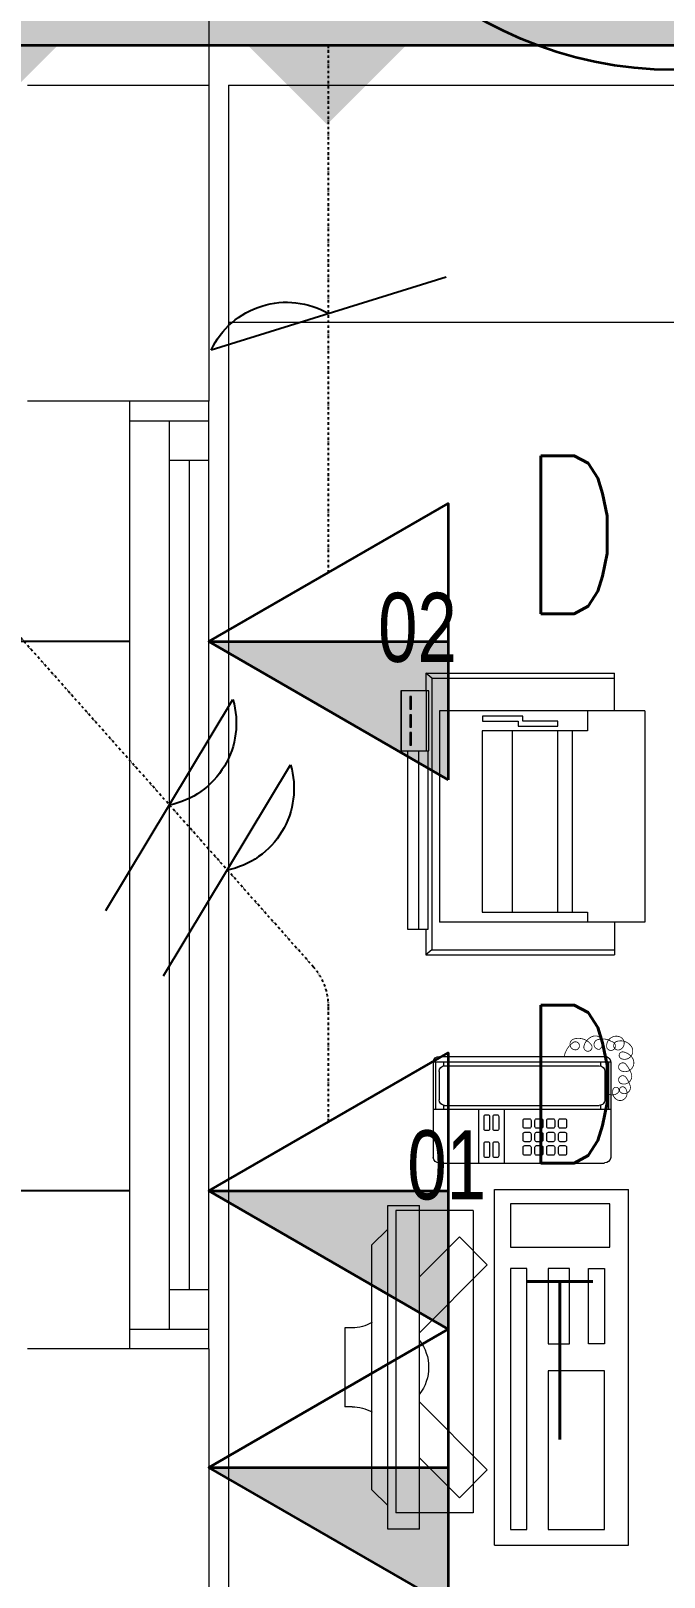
# Model space of a CAD drawing. Header units: inches. Extents: x -12418 to 57169, y -29325 to 19878.
# Drawn here: x 5232 to 6035, y -4636 to -2679 of the extents above; entities that cross this region are included whole.
import ezdxf

# ---------------------------------------------------------------- set-up
doc = ezdxf.new("R2010")
doc.units = ezdxf.units.IN
doc.header["$LTSCALE"] = 25
doc.header["$MEASUREMENT"] = 0
doc.linetypes.add('00-Ground Floor$0$HIDDEN', pattern=[9.525, 6.35, -3.175])
doc.linetypes.add('DASHDOT', pattern=[25.4, 12.7, -6.35, 0, -6.35])
doc.layers.get('0').update_dxf_attribs({"color": 8})
doc.layers.get('Defpoints').update_dxf_attribs({"color": 8})
doc.layers.add('0 @ 50', color=8, linetype='Continuous')
doc.layers.add('T-WIRE', color=140, linetype='Continuous')
for name, color, linetype, lineweight in [('00-Ground Floor$0$72_EGR_EQP_TAG', 142, 'Continuous', 5), ('00-Ground Floor$0$Aluminum', 251, 'Continuous', 5), ('00-Ground Floor$0$LOADING', 253, 'Continuous', 5), ('00-Ground Floor$0$Proj', 251, 'Continuous', 5), ('00-Ground Floor$0$Walls', 251, 'Continuous', 5), ('E-LITE-CLNG-CNDT', 6, 'DASHDOT', 35), ('T-CABL-TRAY', 60, 'Continuous', 35), ('T-DATA-CLNG-COND', 51, 'DASHDOT', 25), ('T-DATA-CLNG-COND @ 100', 51, 'DASHDOT', 25), ('T-DATA-DEVC-TYPE', 2, 'Continuous', 25), ('T-DATA-DIM', 251, 'DASHDOT', 25), ('T-DATA-WALL @ 100', 33, 'Continuous', 35), ('T-SERT-CLNG @ 100', 60, 'Continuous', 35)]:
    doc.layers.add(name, color=color, linetype=linetype, lineweight=lineweight)
doc.styles.add('00-Ground Floor$0$X3G_ENTITY_257CFD', font='swisscl.ttf', dxfattribs={"height": 200})
doc.styles.add('DC_Simplex', font='SIMPLEX.shx', dxfattribs={"width": 0.7})
doc.dimstyles.new('DevCad-MM', dxfattribs={"dimscale": 0.01, "dimtxt": 2, "dimasz": 2, "dimexe": 1, "dimexo": 1, "dimgap": 0.6, "dimtad": 1, "dimdec": 0, "dimrnd": 10, "dimzin": 1, "dimdsep": 46, "dimtxsty": 'DC_Simplex', "dimblk1": 'OBLIQUE', "dimblk2": 'OBLIQUE', "dimsah": 1, "dimcen": 3, "dimclrd": 256, "dimclre": 256, "dimclrt": 45, "dimadec": 0, "dimazin": 0, "dimtfac": 1, "dimtdec": 0, "dimtix": 1, "dimtmove": 2, "dimatfit": 2, "dimldrblk": 'OBLIQUE', "dimfxl": 1, "dimtolj": 1, "dimtzin": 0, "dimarcsym": 0})

# ---------------------------------------------------------------- blocks, each defined once
blk = doc.blocks.new('00-Ground Floor$0$ITCWLS1-P')
at = {"layer": '00-Ground Floor$0$LOADING'}
for p, q in [((-0.17, 0.45), (-0.17, 0)), ((-0.17, 0.45), (0, 0.45)), ((0, 0.45), (0, 0)), ((-0.2651, 0.43, 0), (-0.3051, 0.43, 0)), ((-0.3051, 0.43, 0), (-0.3051, 0.02, 0)), ((-0.2651, 0.43, 0), (-0.2651, 0.02, 0)), ((-0.1496, 0.4305), (-0.1291, 0.4305)), ((-0.1291, 0.4305), (-0.1291, 0.4089)), ((-0.3251, 0.38, 0), (-0.3051, 0.4, 0)), ((-0.197, 0.4094), (-0.295, 0.4094)), ((-0.295, 0.0264), (-0.295, 0.4094)), ((-0.197, 0.0264), (-0.197, 0.4094)), ((-0.3251, 0.38, 0), (-0.3251, 0.07, 0)), ((-0.3503, 0.275), (-0.3596, 0.275)), ((-0.3596, 0.175), (-0.3596, 0.275)), ((-0.3503, 0.175), (-0.3596, 0.175)), ((-0.3251, 0.07, 0), (-0.3051, 0.05, 0)), ((-0.3051, 0.02, 0), (-0.2651, 0.02, 0)), ((-0.197, 0.0264), (-0.295, 0.0264)), ((-0.17, 0), (0, 0))]:
    blk.add_line(p, q, dxfattribs=at)
at = {"layer": '00-Ground Floor$0$LOADING', "extrusion": (2.48281e-10, 3.18408e-10, -1)}
for p, q in [((-0.2651, 0.3395), (-0.2144, 0.3902)), ((-0.1791, 0.3548), (-0.2144, 0.3902)), ((-0.2651, 0.2688), (-0.1791, 0.3548))]:
    blk.add_line(p, q, dxfattribs=at)
at = {"layer": '00-Ground Floor$0$LOADING', "extrusion": (2.48281e-10, -3.18408e-10, -1)}
for p, q in [((-0.2651, 0.1812), (-0.1791, 0.0952)), ((-0.2651, 0.1105), (-0.2144, 0.0598)), ((-0.1791, 0.0952), (-0.2144, 0.0598))]:
    blk.add_line(p, q, dxfattribs=at)
at = {"layer": '00-Ground Floor$0$LOADING'}
for points in [[(-0.1291, 0.4089), (-0.1291, 0.1), (-0.1496, 0.1), (-0.1496, 0.4305)], [(-0.1496, 0.1), (-0.1496, 0.1), (-0.1496, 0.1), (-0.1496, 0.1), (-0.1496, 0.1), (-0.1496, 0.1), (-0.1496, 0.1), (-0.1496, 0.1), (-0.1496, 0.1)], [(-0.1496, 0.1), (-0.1496, 0.1), (-0.1496, 0.1), (-0.1496, 0.1), (-0.1496, 0.1), (-0.1496, 0.1), (-0.1496, 0.1), (-0.1496, 0.1), (-0.1496, 0.1), (-0.1496, 0.1), (-0.1496, 0.1), (-0.1496, 0.1), (-0.1496, 0.1), (-0.1496, 0.1), (-0.1496, 0.1), (-0.1496, 0.1), (-0.1496, 0.1), (-0.1496, 0.1)], [(-0.1496, 0.1), (-0.1496, 0.1), (-0.1496, 0.1), (-0.1496, 0.1), (-0.1496, 0.1), (-0.1496, 0.1), (-0.1496, 0.1), (-0.1496, 0.1), (-0.1496, 0.1), (-0.1496, 0.1)], [(-0.1496, 0.1), (-0.1496, 0.1), (-0.1496, 0.1), (-0.1496, 0.1), (-0.1496, 0.1), (-0.1496, 0.1), (-0.1496, 0.1)], [(-0.1496, 0.1), (-0.1496, 0.1), (-0.1496, 0.1), (-0.1496, 0.1), (-0.1496, 0.1), (-0.1496, 0.1), (-0.1496, 0.1), (-0.1496, 0.1), (-0.1496, 0.1), (-0.1496, 0.1)], [(-0.1496, 0.1), (-0.1496, 0.1), (-0.1496, 0.1), (-0.1496, 0.1), (-0.1496, 0.1), (-0.1496, 0.1), (-0.1496, 0.1), (-0.1496, 0.1), (-0.1496, 0.1), (-0.1496, 0.1), (-0.1496, 0.1), (-0.1496, 0.1), (-0.1496, 0.1), (-0.1496, 0.1), (-0.1496, 0.1)], [(-0.1496, 0.1), (-0.1496, 0.1), (-0.1496, 0.1), (-0.1496, 0.1), (-0.1496, 0.1), (-0.1496, 0.1), (-0.1496, 0.1), (-0.1496, 0.1), (-0.1496, 0.1), (-0.1496, 0.1)], [(-0.1496, 0.1), (-0.1496, 0.1), (-0.1496, 0.1), (-0.1496, 0.1), (-0.1496, 0.1), (-0.1496, 0.1), (-0.1496, 0.1), (-0.1496, 0.1), (-0.1496, 0.1), (-0.1496, 0.1)], [(-0.1496, 0.1), (-0.1496, 0.1), (-0.1496, 0.1), (-0.1496, 0.1), (-0.1496, 0.1), (-0.1496, 0.1), (-0.1496, 0.1), (-0.1496, 0.1), (-0.1496, 0.1), (-0.1496, 0.1), (-0.1496, 0.1), (-0.1496, 0.1), (-0.1496, 0.1), (-0.1496, 0.1), (-0.1496, 0.1), (-0.1496, 0.1), (-0.1496, 0.1), (-0.1496, 0.1), (-0.1496, 0.1), (-0.1496, 0.1), (-0.1496, 0.1), (-0.1496, 0.1), (-0.1496, 0.1), (-0.1496, 0.1), (-0.1496, 0.1), (-0.1496, 0.1), (-0.1496, 0.1), (-0.1496, 0.1), (-0.1496, 0.1), (-0.1496, 0.1), (-0.1496, 0.1), (-0.1496, 0.1), (-0.1496, 0.1), (-0.1496, 0.1), (-0.1496, 0.1), (-0.1496, 0.1), (-0.1496, 0.1), (-0.1496, 0.1), (-0.1496, 0.1), (-0.1496, 0.1), (-0.1496, 0.1), (-0.1496, 0.1), (-0.1496, 0.1), (-0.1496, 0.1), (-0.1496, 0.1), (-0.1496, 0.1), (-0.1496, 0.1), (-0.1496, 0.1), (-0.1496, 0.1), (-0.1496, 0.1), (-0.1496, 0.1), (-0.1496, 0.1), (-0.1496, 0.1), (-0.1496, 0.1)], [(-0.1496, 0.1), (-0.1496, 0.1), (-0.1496, 0.1), (-0.1496, 0.1), (-0.1496, 0.1), (-0.1496, 0.1), (-0.1496, 0.1), (-0.1496, 0.1), (-0.1496, 0.1), (-0.1496, 0.1), (-0.1496, 0.1), (-0.1496, 0.1), (-0.1496, 0.1), (-0.1496, 0.1), (-0.1496, 0.1), (-0.1496, 0.1), (-0.1496, 0.1), (-0.1496, 0.1), (-0.1496, 0.1), (-0.1496, 0.1), (-0.1496, 0.1), (-0.1496, 0.1), (-0.1496, 0.1), (-0.1496, 0.1), (-0.1496, 0.1), (-0.1496, 0.1), (-0.1496, 0.1), (-0.1496, 0.1), (-0.1496, 0.1), (-0.1496, 0.1), (-0.1496, 0.1), (-0.1496, 0.1), (-0.1496, 0.1), (-0.1496, 0.1), (-0.1496, 0.1), (-0.1496, 0.1), (-0.1496, 0.1), (-0.1496, 0.1), (-0.1496, 0.1), (-0.1496, 0.1), (-0.1496, 0.1), (-0.1496, 0.1), (-0.1496, 0.1), (-0.1496, 0.1), (-0.1496, 0.1), (-0.1496, 0.1), (-0.1496, 0.1), (-0.1496, 0.1), (-0.1496, 0.1), (-0.1496, 0.1), (-0.1496, 0.1), (-0.1496, 0.1), (-0.1496, 0.1), (-0.1496, 0.1), (-0.1496, 0.1), (-0.1496, 0.1), (-0.1496, 0.1), (-0.1496, 0.1), (-0.1496, 0.1), (-0.1496, 0.1), (-0.1496, 0.1), (-0.1496, 0.1), (-0.1496, 0.1), (-0.1496, 0.1), (-0.1496, 0.1), (-0.1496, 0.1), (-0.1496, 0.1), (-0.1496, 0.1), (-0.1496, 0.1), (-0.1496, 0.1), (-0.1496, 0.1), (-0.1496, 0.1), (-0.1496, 0.1), (-0.1496, 0.1), (-0.1496, 0.1), (-0.1496, 0.1), (-0.1496, 0.1), (-0.1496, 0.1), (-0.1496, 0.1), (-0.1496, 0.1), (-0.1496, 0.1), (-0.1496, 0.1), (-0.1496, 0.1), (-0.1496, 0.1), (-0.1496, 0.1), (-0.1496, 0.1), (-0.1496, 0.1), (-0.1496, 0.1), (-0.1496, 0.1)], [(-0.1496, 0.1), (-0.1496, 0.1), (-0.1496, 0.1), (-0.1496, 0.1), (-0.1496, 0.1), (-0.1496, 0.1), (-0.1496, 0.1), (-0.1496, 0.1), (-0.1496, 0.1), (-0.1496, 0.1), (-0.1496, 0.1), (-0.1496, 0.1)], [(-0.1496, 0.1), (-0.1496, 0.1), (-0.1496, 0.1), (-0.1496, 0.1), (-0.1496, 0.1), (-0.1496, 0.1), (-0.1496, 0.1)], [(-0.1496, 0.1), (-0.1496, 0.1), (-0.1496, 0.1), (-0.1496, 0.1), (-0.1496, 0.1), (-0.1496, 0.1), (-0.1496, 0.1), (-0.1496, 0.1), (-0.1496, 0.1), (-0.1496, 0.1), (-0.1496, 0.1), (-0.1496, 0.1), (-0.1496, 0.1), (-0.1496, 0.1), (-0.1496, 0.1), (-0.1496, 0.1), (-0.1496, 0.1)], [(-0.1496, 0.1), (-0.1496, 0.1), (-0.1496, 0.1), (-0.1496, 0.1), (-0.1496, 0.1), (-0.1496, 0.1), (-0.1496, 0.1), (-0.1496, 0.1), (-0.1496, 0.1), (-0.1496, 0.1), (-0.1496, 0.1), (-0.1496, 0.1), (-0.1496, 0.1), (-0.1496, 0.1), (-0.1496, 0.1), (-0.1496, 0.1), (-0.1496, 0.1), (-0.1496, 0.1), (-0.1496, 0.1), (-0.1496, 0.1), (-0.1496, 0.1), (-0.1496, 0.1), (-0.1496, 0.1), (-0.1496, 0.1), (-0.1496, 0.1), (-0.1496, 0.1), (-0.1496, 0.1), (-0.1496, 0.1), (-0.1496, 0.1), (-0.1496, 0.1), (-0.1496, 0.1), (-0.1496, 0.1), (-0.1496, 0.1), (-0.1496, 0.1), (-0.1496, 0.1), (-0.1496, 0.1), (-0.1496, 0.1), (-0.1496, 0.1), (-0.1496, 0.1), (-0.1496, 0.1), (-0.1496, 0.1), (-0.1496, 0.1), (-0.1496, 0.1), (-0.1496, 0.1), (-0.1496, 0.1), (-0.1496, 0.1), (-0.1496, 0.1), (-0.1496, 0.1), (-0.1496, 0.1), (-0.1496, 0.1), (-0.1496, 0.1), (-0.1496, 0.1), (-0.1496, 0.1), (-0.1496, 0.1), (-0.1496, 0.1), (-0.1496, 0.1), (-0.1496, 0.1), (-0.1496, 0.1), (-0.1496, 0.1), (-0.1496, 0.1), (-0.1496, 0.1), (-0.1496, 0.1), (-0.1496, 0.1), (-0.1496, 0.1), (-0.1496, 0.1), (-0.1496, 0.1), (-0.1496, 0.1), (-0.1496, 0.1), (-0.1496, 0.1), (-0.1496, 0.1), (-0.1496, 0.1), (-0.1496, 0.1), (-0.1496, 0.1), (-0.1496, 0.1), (-0.1496, 0.1), (-0.1496, 0.1), (-0.1496, 0.1), (-0.1496, 0.1), (-0.1496, 0.1), (-0.1496, 0.1), (-0.1496, 0.1), (-0.1496, 0.1), (-0.1496, 0.1), (-0.1496, 0.1), (-0.1496, 0.1), (-0.1496, 0.1), (-0.1496, 0.1), (-0.1496, 0.1), (-0.1496, 0.1), (-0.1496, 0.1), (-0.1496, 0.1), (-0.1496, 0.1), (-0.1496, 0.1), (-0.1496, 0.1), (-0.1496, 0.1), (-0.1496, 0.1), (-0.1496, 0.1), (-0.1496, 0.1), (-0.1496, 0.1), (-0.1496, 0.1), (-0.1496, 0.1), (-0.1496, 0.1), (-0.1496, 0.1), (-0.1496, 0.1), (-0.1496, 0.1), (-0.1496, 0.1), (-0.1496, 0.1), (-0.1496, 0.1), (-0.1496, 0.1), (-0.1496, 0.1), (-0.1496, 0.1)], [(-0.1496, 0.1), (-0.1496, 0.1), (-0.1496, 0.1), (-0.1496, 0.1), (-0.1496, 0.1), (-0.1496, 0.1), (-0.1496, 0.1), (-0.1496, 0.1)]]:
    blk.add_lwpolyline(points, dxfattribs=at)
for points in [[(-0.1019, 0.4305), (-0.0304, 0.4305), (-0.0304, 0.2294), (-0.1019, 0.2294)], [(-0.1019, 0.1954), (-0.0747, 0.1954), (-0.0747, 0.1), (-0.1019, 0.1)], [(-0.0304, 0.1954), (-0.0508, 0.1954), (-0.0508, 0.1), (-0.0304, 0.1)], [(-0.1496, 0.1), (-0.1496, 0.1), (-0.1496, 0.1), (-0.1496, 0.1), (-0.1496, 0.1), (-0.1496, 0.1), (-0.1496, 0.1), (-0.1496, 0.1), (-0.1496, 0.1), (-0.1496, 0.1), (-0.1496, 0.1), (-0.1496, 0.1), (-0.1496, 0.1), (-0.1496, 0.1), (-0.1496, 0.1), (-0.1496, 0.1), (-0.1496, 0.1), (-0.1496, 0.1), (-0.1496, 0.1), (-0.1496, 0.1), (-0.1496, 0.1), (-0.1496, 0.1), (-0.1496, 0.1), (-0.1496, 0.1), (-0.1496, 0.1), (-0.1496, 0.1), (-0.1496, 0.1), (-0.1496, 0.1), (-0.1496, 0.1), (-0.1496, 0.1), (-0.1496, 0.1), (-0.1496, 0.1), (-0.1496, 0.1), (-0.1496, 0.1), (-0.1496, 0.1), (-0.1496, 0.1), (-0.1496, 0.1), (-0.1496, 0.1), (-0.1496, 0.1), (-0.1496, 0.1), (-0.1496, 0.1), (-0.1496, 0.1), (-0.1496, 0.1), (-0.1496, 0.1), (-0.1496, 0.1), (-0.1496, 0.1), (-0.1496, 0.1), (-0.1496, 0.1), (-0.1496, 0.1), (-0.1496, 0.1), (-0.1496, 0.1), (-0.1496, 0.1), (-0.1496, 0.1), (-0.1496, 0.1), (-0.1496, 0.1), (-0.1496, 0.1), (-0.1496, 0.1), (-0.1496, 0.1), (-0.1496, 0.1), (-0.1496, 0.1), (-0.1496, 0.1), (-0.1496, 0.1), (-0.1496, 0.1), (-0.1496, 0.1), (-0.1496, 0.1), (-0.1496, 0.1), (-0.1496, 0.1), (-0.1496, 0.1), (-0.1496, 0.1), (-0.1496, 0.1), (-0.1496, 0.1), (-0.1496, 0.1), (-0.1496, 0.1), (-0.1496, 0.1), (-0.1496, 0.1), (-0.1496, 0.1), (-0.1496, 0.1), (-0.1496, 0.1), (-0.1496, 0.1), (-0.1496, 0.1), (-0.1496, 0.1), (-0.1496, 0.1), (-0.1496, 0.1), (-0.1496, 0.1), (-0.1496, 0.1), (-0.1496, 0.1), (-0.1496, 0.1), (-0.1496, 0.1), (-0.1496, 0.1), (-0.1496, 0.1), (-0.1496, 0.1), (-0.1496, 0.1), (-0.1496, 0.1), (-0.1496, 0.1), (-0.1496, 0.1), (-0.1496, 0.1), (-0.1496, 0.1), (-0.1496, 0.1), (-0.1496, 0.1), (-0.1496, 0.1), (-0.1496, 0.1), (-0.1496, 0.1), (-0.1496, 0.1), (-0.1496, 0.1), (-0.1496, 0.1), (-0.1496, 0.1), (-0.1496, 0.1), (-0.1496, 0.1), (-0.1496, 0.1), (-0.1496, 0.1), (-0.1496, 0.1), (-0.1496, 0.1), (-0.1496, 0.1), (-0.1496, 0.1), (-0.1496, 0.1), (-0.1496, 0.1), (-0.1496, 0.1), (-0.1496, 0.1), (-0.1496, 0.1), (-0.1496, 0.1), (-0.1496, 0.1), (-0.1496, 0.1), (-0.1496, 0.1), (-0.1496, 0.1), (-0.1496, 0.1), (-0.1496, 0.1), (-0.1496, 0.1), (-0.1496, 0.1), (-0.1496, 0.1), (-0.1496, 0.1), (-0.1496, 0.1), (-0.1496, 0.1), (-0.1496, 0.1), (-0.1496, 0.1), (-0.1496, 0.1), (-0.1496, 0.1), (-0.1496, 0.1), (-0.1496, 0.1), (-0.1496, 0.1), (-0.1496, 0.1), (-0.1496, 0.1), (-0.1496, 0.1), (-0.1496, 0.1), (-0.1496, 0.1), (-0.1496, 0.1), (-0.1496, 0.1), (-0.1496, 0.1), (-0.1496, 0.1), (-0.1496, 0.1), (-0.1496, 0.1), (-0.1496, 0.1), (-0.1496, 0.1), (-0.1496, 0.1), (-0.1496, 0.1), (-0.1496, 0.1), (-0.1496, 0.1), (-0.1496, 0.1), (-0.1496, 0.1), (-0.1496, 0.1), (-0.1496, 0.1), (-0.1496, 0.1), (-0.1496, 0.1), (-0.1496, 0.1), (-0.1496, 0.1), (-0.1496, 0.1), (-0.1496, 0.1), (-0.1496, 0.1), (-0.1496, 0.1), (-0.1496, 0.1), (-0.1496, 0.1), (-0.1496, 0.1), (-0.1496, 0.1), (-0.1496, 0.1), (-0.1496, 0.1), (-0.1496, 0.1), (-0.1496, 0.1), (-0.1496, 0.1), (-0.1496, 0.1), (-0.1496, 0.1), (-0.1496, 0.1), (-0.1496, 0.1), (-0.1496, 0.1), (-0.1496, 0.1), (-0.1496, 0.1), (-0.1496, 0.1), (-0.1496, 0.1), (-0.1496, 0.1), (-0.1496, 0.1), (-0.1496, 0.1), (-0.1496, 0.1), (-0.1496, 0.1), (-0.1496, 0.1), (-0.1496, 0.1), (-0.1496, 0.1), (-0.1496, 0.1), (-0.1496, 0.1), (-0.1496, 0.1), (-0.1496, 0.1), (-0.1496, 0.1), (-0.1496, 0.1), (-0.1496, 0.1), (-0.1496, 0.1), (-0.1496, 0.1), (-0.1496, 0.1), (-0.1496, 0.1), (-0.1496, 0.1), (-0.1496, 0.1), (-0.1496, 0.1), (-0.1496, 0.1), (-0.1496, 0.1), (-0.1496, 0.1), (-0.1496, 0.1), (-0.1496, 0.1), (-0.1496, 0.1), (-0.1496, 0.1), (-0.1496, 0.1), (-0.1496, 0.1), (-0.1496, 0.1), (-0.1496, 0.1), (-0.1496, 0.1), (-0.1496, 0.1), (-0.1496, 0.1), (-0.1496, 0.1), (-0.1496, 0.1), (-0.1496, 0.1), (-0.1496, 0.1), (-0.1496, 0.1), (-0.1496, 0.1), (-0.1496, 0.1), (-0.1496, 0.1), (-0.1496, 0.1), (-0.1496, 0.1), (-0.1496, 0.1), (-0.1496, 0.1), (-0.1496, 0.1), (-0.1496, 0.1), (-0.1496, 0.1), (-0.1496, 0.1), (-0.1496, 0.1), (-0.1496, 0.1), (-0.1496, 0.1), (-0.1496, 0.1), (-0.1496, 0.1), (-0.1496, 0.1), (-0.1496, 0.1), (-0.1496, 0.1), (-0.1496, 0.1), (-0.1496, 0.1), (-0.1496, 0.1), (-0.1496, 0.1), (-0.1496, 0.1), (-0.1496, 0.1), (-0.1496, 0.1), (-0.1496, 0.1), (-0.1496, 0.1), (-0.1496, 0.1), (-0.1496, 0.1), (-0.1496, 0.1), (-0.1496, 0.1), (-0.1496, 0.1), (-0.1496, 0.1), (-0.1496, 0.1), (-0.1496, 0.1), (-0.1496, 0.1), (-0.1496, 0.1), (-0.1496, 0.1), (-0.1496, 0.1), (-0.1496, 0.1), (-0.1496, 0.1), (-0.1496, 0.1), (-0.1496, 0.1), (-0.1496, 0.1), (-0.1496, 0.1), (-0.1496, 0.1), (-0.1496, 0.1), (-0.1496, 0.1), (-0.1496, 0.1)], [(-0.1496, 0.1), (-0.1496, 0.1), (-0.1496, 0.1), (-0.1496, 0.1), (-0.1496, 0.1), (-0.1496, 0.1), (-0.1496, 0.1), (-0.1496, 0.1), (-0.1496, 0.1), (-0.1496, 0.1), (-0.1496, 0.1), (-0.1496, 0.1), (-0.1496, 0.1), (-0.1496, 0.1), (-0.1496, 0.1), (-0.1496, 0.1), (-0.1496, 0.1), (-0.1496, 0.1), (-0.1496, 0.1), (-0.1496, 0.1), (-0.1496, 0.1), (-0.1496, 0.1), (-0.1496, 0.1), (-0.1496, 0.1), (-0.1496, 0.1), (-0.1496, 0.1), (-0.1496, 0.1), (-0.1496, 0.1), (-0.1496, 0.1), (-0.1496, 0.1), (-0.1496, 0.1), (-0.1496, 0.1), (-0.1496, 0.1), (-0.1496, 0.1), (-0.1496, 0.1), (-0.1496, 0.1), (-0.1496, 0.1), (-0.1496, 0.1), (-0.1496, 0.1), (-0.1496, 0.1), (-0.1496, 0.1), (-0.1496, 0.1), (-0.1496, 0.1), (-0.1496, 0.1), (-0.1496, 0.1), (-0.1496, 0.1), (-0.1496, 0.1), (-0.1496, 0.1), (-0.1496, 0.1), (-0.1496, 0.1), (-0.1496, 0.1), (-0.1496, 0.1), (-0.1496, 0.1), (-0.1496, 0.1), (-0.1496, 0.1), (-0.1496, 0.1), (-0.1496, 0.1), (-0.1496, 0.1), (-0.1496, 0.1), (-0.1496, 0.1), (-0.1496, 0.1), (-0.1496, 0.1), (-0.1496, 0.1), (-0.1496, 0.1), (-0.1496, 0.1), (-0.1496, 0.1), (-0.1496, 0.1), (-0.1496, 0.1), (-0.1496, 0.1), (-0.1496, 0.1), (-0.1496, 0.1), (-0.1496, 0.1), (-0.1496, 0.1), (-0.1496, 0.1), (-0.1496, 0.1), (-0.1496, 0.1), (-0.1496, 0.1), (-0.1496, 0.1), (-0.1496, 0.1), (-0.1496, 0.1), (-0.1496, 0.1), (-0.1496, 0.1), (-0.1496, 0.1), (-0.1496, 0.1), (-0.1496, 0.1), (-0.1496, 0.1), (-0.1496, 0.1), (-0.1496, 0.1), (-0.1496, 0.1), (-0.1496, 0.1), (-0.1496, 0.1), (-0.1496, 0.1), (-0.1496, 0.1), (-0.1496, 0.1), (-0.1496, 0.1), (-0.1496, 0.1), (-0.1496, 0.1), (-0.1496, 0.1), (-0.1496, 0.1), (-0.1496, 0.1), (-0.1496, 0.1), (-0.1496, 0.1), (-0.1496, 0.1), (-0.1496, 0.1), (-0.1496, 0.1), (-0.1496, 0.1), (-0.1496, 0.1), (-0.1496, 0.1), (-0.1496, 0.1), (-0.1496, 0.1), (-0.1496, 0.1), (-0.1496, 0.1), (-0.1496, 0.1), (-0.1496, 0.1), (-0.1496, 0.1), (-0.1496, 0.1), (-0.1496, 0.1), (-0.1496, 0.1), (-0.1496, 0.1), (-0.1496, 0.1), (-0.1496, 0.1), (-0.1496, 0.1), (-0.1496, 0.1), (-0.1496, 0.1), (-0.1496, 0.1), (-0.1496, 0.1), (-0.1496, 0.1), (-0.1496, 0.1), (-0.1496, 0.1), (-0.1496, 0.1), (-0.1496, 0.1), (-0.1496, 0.1), (-0.1496, 0.1), (-0.1496, 0.1), (-0.1496, 0.1), (-0.1496, 0.1), (-0.1496, 0.1), (-0.1496, 0.1), (-0.1496, 0.1), (-0.1496, 0.1), (-0.1496, 0.1), (-0.1496, 0.1), (-0.1496, 0.1), (-0.1496, 0.1), (-0.1496, 0.1), (-0.1496, 0.1), (-0.1496, 0.1), (-0.1496, 0.1), (-0.1496, 0.1), (-0.1496, 0.1), (-0.1496, 0.1), (-0.1496, 0.1), (-0.1496, 0.1), (-0.1496, 0.1), (-0.1496, 0.1), (-0.1496, 0.1), (-0.1496, 0.1), (-0.1496, 0.1), (-0.1496, 0.1), (-0.1496, 0.1), (-0.1496, 0.1), (-0.1496, 0.1), (-0.1496, 0.1), (-0.1496, 0.1), (-0.1496, 0.1), (-0.1496, 0.1), (-0.1496, 0.1), (-0.1496, 0.1), (-0.1496, 0.1), (-0.1496, 0.1), (-0.1496, 0.1), (-0.1496, 0.1), (-0.1496, 0.1), (-0.1496, 0.1), (-0.1496, 0.1), (-0.1496, 0.1), (-0.1496, 0.1), (-0.1496, 0.1), (-0.1496, 0.1), (-0.1496, 0.1), (-0.1496, 0.1), (-0.1496, 0.1), (-0.1496, 0.1), (-0.1496, 0.1), (-0.1496, 0.1), (-0.1496, 0.1), (-0.1496, 0.1), (-0.1496, 0.1), (-0.1496, 0.1), (-0.1496, 0.1), (-0.1496, 0.1), (-0.1496, 0.1), (-0.1496, 0.1), (-0.1496, 0.1), (-0.1496, 0.1), (-0.1496, 0.1), (-0.1496, 0.1), (-0.1496, 0.1), (-0.1496, 0.1), (-0.1496, 0.1), (-0.1496, 0.1), (-0.1496, 0.1), (-0.1496, 0.1), (-0.1496, 0.1), (-0.1496, 0.1), (-0.1496, 0.1), (-0.1496, 0.1), (-0.1496, 0.1), (-0.1496, 0.1), (-0.1496, 0.1), (-0.1496, 0.1), (-0.1496, 0.1), (-0.1496, 0.1), (-0.1496, 0.1)], [(-0.1496, 0.1), (-0.1496, 0.1), (-0.1496, 0.1), (-0.1496, 0.1), (-0.1496, 0.1), (-0.1496, 0.1), (-0.1496, 0.1), (-0.1496, 0.1), (-0.1496, 0.1), (-0.1496, 0.1), (-0.1496, 0.1), (-0.1496, 0.1), (-0.1496, 0.1), (-0.1496, 0.1), (-0.1496, 0.1), (-0.1496, 0.1), (-0.1496, 0.1), (-0.1496, 0.1), (-0.1496, 0.1), (-0.1496, 0.1), (-0.1496, 0.1), (-0.1496, 0.1), (-0.1496, 0.1), (-0.1496, 0.1), (-0.1496, 0.1), (-0.1496, 0.1), (-0.1496, 0.1), (-0.1496, 0.1), (-0.1496, 0.1), (-0.1496, 0.1), (-0.1496, 0.1), (-0.1496, 0.1), (-0.1496, 0.1), (-0.1496, 0.1), (-0.1496, 0.1), (-0.1496, 0.1), (-0.1496, 0.1), (-0.1496, 0.1), (-0.1496, 0.1), (-0.1496, 0.1), (-0.1496, 0.1), (-0.1496, 0.1), (-0.1496, 0.1), (-0.1496, 0.1), (-0.1496, 0.1), (-0.1496, 0.1), (-0.1496, 0.1), (-0.1496, 0.1), (-0.1496, 0.1), (-0.1496, 0.1), (-0.1496, 0.1), (-0.1496, 0.1), (-0.1496, 0.1), (-0.1496, 0.1), (-0.1496, 0.1), (-0.1496, 0.1), (-0.1496, 0.1), (-0.1496, 0.1), (-0.1496, 0.1), (-0.1496, 0.1), (-0.1496, 0.1), (-0.1496, 0.1), (-0.1496, 0.1), (-0.1496, 0.1), (-0.1496, 0.1), (-0.1496, 0.1), (-0.1496, 0.1), (-0.1496, 0.1), (-0.1496, 0.1), (-0.1496, 0.1), (-0.1496, 0.1), (-0.1496, 0.1), (-0.1496, 0.1), (-0.1496, 0.1), (-0.1496, 0.1), (-0.1496, 0.1), (-0.1496, 0.1), (-0.1496, 0.1), (-0.1496, 0.1), (-0.1496, 0.1), (-0.1496, 0.1), (-0.1496, 0.1), (-0.1496, 0.1), (-0.1496, 0.1), (-0.1496, 0.1), (-0.1496, 0.1), (-0.1496, 0.1), (-0.1496, 0.1), (-0.1496, 0.1), (-0.1496, 0.1), (-0.1496, 0.1), (-0.1496, 0.1), (-0.1496, 0.1), (-0.1496, 0.1), (-0.1496, 0.1), (-0.1496, 0.1), (-0.1496, 0.1), (-0.1496, 0.1), (-0.1496, 0.1), (-0.1496, 0.1), (-0.1496, 0.1), (-0.1496, 0.1), (-0.1496, 0.1), (-0.1496, 0.1), (-0.1496, 0.1), (-0.1496, 0.1), (-0.1496, 0.1), (-0.1496, 0.1), (-0.1496, 0.1), (-0.1496, 0.1), (-0.1496, 0.1), (-0.1496, 0.1), (-0.1496, 0.1), (-0.1496, 0.1), (-0.1496, 0.1), (-0.1496, 0.1), (-0.1496, 0.1), (-0.1496, 0.1), (-0.1496, 0.1), (-0.1496, 0.1), (-0.1496, 0.1), (-0.1496, 0.1), (-0.1496, 0.1), (-0.1496, 0.1), (-0.1496, 0.1), (-0.1496, 0.1), (-0.1496, 0.1), (-0.1496, 0.1), (-0.1496, 0.1), (-0.1496, 0.1), (-0.1496, 0.1), (-0.1496, 0.1), (-0.1496, 0.1), (-0.1496, 0.1), (-0.1496, 0.1), (-0.1496, 0.1), (-0.1496, 0.1), (-0.1496, 0.1), (-0.1496, 0.1), (-0.1496, 0.1), (-0.1496, 0.1), (-0.1496, 0.1), (-0.1496, 0.1), (-0.1496, 0.1), (-0.1496, 0.1), (-0.1496, 0.1), (-0.1496, 0.1), (-0.1496, 0.1), (-0.1496, 0.1), (-0.1496, 0.1), (-0.1496, 0.1), (-0.1496, 0.1), (-0.1496, 0.1), (-0.1496, 0.1), (-0.1496, 0.1), (-0.1496, 0.1), (-0.1496, 0.1), (-0.1496, 0.1), (-0.1496, 0.1), (-0.1496, 0.1), (-0.1496, 0.1), (-0.1496, 0.1), (-0.1496, 0.1), (-0.1496, 0.1), (-0.1496, 0.1), (-0.1496, 0.1), (-0.1496, 0.1), (-0.1496, 0.1), (-0.1496, 0.1), (-0.1496, 0.1), (-0.1496, 0.1), (-0.1496, 0.1), (-0.1496, 0.1), (-0.1496, 0.1), (-0.1496, 0.1), (-0.1496, 0.1), (-0.1496, 0.1), (-0.1496, 0.1), (-0.1496, 0.1), (-0.1496, 0.1), (-0.1496, 0.1), (-0.1496, 0.1), (-0.1496, 0.1), (-0.1496, 0.1), (-0.1496, 0.1), (-0.1496, 0.1), (-0.1496, 0.1), (-0.1496, 0.1), (-0.1496, 0.1), (-0.1496, 0.1), (-0.1496, 0.1), (-0.1496, 0.1), (-0.1496, 0.1), (-0.1496, 0.1), (-0.1496, 0.1), (-0.1496, 0.1), (-0.1496, 0.1), (-0.1496, 0.1), (-0.1496, 0.1), (-0.1496, 0.1), (-0.1496, 0.1), (-0.1496, 0.1), (-0.1496, 0.1), (-0.1496, 0.1), (-0.1496, 0.1), (-0.1496, 0.1), (-0.1496, 0.1), (-0.1496, 0.1), (-0.1496, 0.1), (-0.1496, 0.1), (-0.1496, 0.1), (-0.1496, 0.1), (-0.1496, 0.1), (-0.1496, 0.1), (-0.1496, 0.1), (-0.1496, 0.1), (-0.1496, 0.1), (-0.1496, 0.1), (-0.1496, 0.1)], [(-0.1496, 0.0727), (-0.0236, 0.0727), (-0.0236, 0.0182), (-0.1496, 0.0182)]]:
    blk.add_lwpolyline(points, close=True, dxfattribs=at)
for centre, radius, start, end in [((-0.3503, 0.325), 0.05, 270, 300.3093), ((-0.3089, 0.225), 0.0556, 321.9431, 38.0569), ((-0.3503, 0.125), 0.05, 59.6907, 90)]:
    blk.add_arc(centre, radius, start, end, dxfattribs=at)
blk = doc.blocks.new('00-Ground Floor$0$ITPPLT2C-P')
at = {"color": 0}
for p, q in [((0.0229, 0.0318), (0.2618, 0.0318)), ((0.0304, 0.0256), (0.0229, 0.0318)), ((0.0229, 0), (0.0229, 0.0318)), ((0.0304, -0.3182), (0.0304, 0.0256)), ((0.0304, 0.0256), (0.2618, 0.0256)), ((0.2618, -0.0096), (0.2618, 0.0318)), ((0, 0), (0, -0.2262)), ((0.0252, 0), (0, 0)), ((0.0139, 0), (0.0139, -0.2262)), ((0.0252, 0), (0.0139, 0)), ((0.0252, -0.2262), (0.0252, 0)), ((0.0401, -0.2769), (0.0401, -0.0096)), ((0.3, -0.0096), (0.0401, -0.0096)), ((0.2274, -0.0222), (0.2274, -0.0096)), ((0.3, -0.2769), (0.3, -0.0096)), ((0.0939, -0.2515), (0.0939, -0.0222)), ((0.0939, -0.0222), (0.2274, -0.0222)), ((0.1321, -0.2515), (0.1321, -0.0222)), ((0.1894, -0.2515), (0.1894, -0.0222)), ((0.2082, -0.2515), (0.2082, -0.0222)), ((-0.0091, -0.2262), (0.0267, -0.2262)), ((-0.0091, -0.3023), (-0.0091, -0.2262)), ((-0.0087, -0.2262), (0.0236, -0.2262)), ((-0.0087, -0.3023), (-0.0087, -0.2262)), ((0, -0.2262), (0.0252, -0.2262)), ((0.0023, -0.2495), (0.0023, -0.2334)), ((0.0023, -0.2334), (0.0045, -0.2334)), ((0.0045, -0.2334), (0.0045, -0.2495)), ((0.0139, -0.2262), (0.0252, -0.2262)), ((0.0236, -0.2262), (0.0236, -0.3023)), ((0.0267, -0.2262), (0.0267, -0.3023)), ((0.0045, -0.2495), (0.0023, -0.2495)), ((0.2274, -0.2515), (0.0939, -0.2515)), ((0.2274, -0.2769), (0.2274, -0.2515)), ((0.0023, -0.2721), (0.0023, -0.2562)), ((0.0023, -0.2562), (0.0045, -0.2562)), ((0.0045, -0.2721), (0.0023, -0.2721)), ((0.0045, -0.2562), (0.0045, -0.2721)), ((0.0947, -0.2701), (0.0947, -0.2641)), ((0.0947, -0.2641), (0.1395, -0.2641)), ((0.1457, -0.2701), (0.0947, -0.2701)), ((0.1395, -0.2575), (0.19, -0.2575)), ((0.1395, -0.2641), (0.1395, -0.2575)), ((0.19, -0.2641), (0.1457, -0.2641)), ((0.1457, -0.2641), (0.1457, -0.2701)), ((0.19, -0.2575), (0.19, -0.2641)), ((0.0023, -0.295), (0.0023, -0.2793)), ((0.0023, -0.2793), (0.0045, -0.2793)), ((0.0045, -0.2793), (0.0045, -0.295)), ((0.3, -0.2769), (0.0401, -0.2769)), ((0.2618, -0.2769), (0.2618, -0.3246)), ((0.0267, -0.3023), (-0.0091, -0.3023)), ((0.0236, -0.3023), (-0.0087, -0.3023)), ((0.0045, -0.295), (0.0023, -0.295)), ((0.0229, -0.3246), (0.0229, -0.3023)), ((0.0304, -0.3182), (0.0229, -0.3246)), ((0.0229, -0.3246), (0.2618, -0.3246)), ((0.0304, -0.3182), (0.2618, -0.3182))]:
    blk.add_line(p, q, dxfattribs=at)
blk = doc.blocks.new('00-Ground Floor$0$DM20079-P')
at = {"color": 0}
for p, q in [((-0.0686, 0.217), (-0.0686, 0.008)), ((-0.0616, 0.225), (0.0594, 0.225)), ((-0.0616, 0.225), (-0.0616, 0)), ((-0.0616, 0.222), (-0.0016, 0.222)), ((-0.0496, 0.2175), (-0.0136, 0.2175)), ((-0.0016, 0.225), (-0.0016, 0)), ((0.0664, 0.217), (0.0664, 0.008)), ((-0.0616, 0.212), (-0.0565, 0.212)), ((-0.0566, 0.2105), (-0.0566, 0.0145)), ((-0.0068, 0.212), (-0.0016, 0.212)), ((-0.0066, 0.2105), (-0.0066, 0.0145)), ((-0.0016, 0.1675), (0.0664, 0.1675)), ((-0.0016, 0.135), (0.0664, 0.135)), ((-0.0616, 0.013), (-0.0565, 0.013)), ((-0.0616, 0.003), (-0.0016, 0.003)), ((-0.0594, 0), (0.0594, 0)), ((-0.0496, 0.0075), (-0.0136, 0.0075)), ((-0.0068, 0.013), (-0.0016, 0.013))]:
    blk.add_line(p, q, dxfattribs=at)
for points in [[(0.0074, 0.1605, 0.414214), (0.0054, 0.1585), (0.0054, 0.1555, 0.414214), (0.0074, 0.1535), (0.0234, 0.1535, 0.414214), (0.0254, 0.1555), (0.0254, 0.1585, 0.414214), (0.0234, 0.1605)], [(0.0574, 0.1535, 0.414214), (0.0594, 0.1555), (0.0594, 0.1585, 0.414214), (0.0574, 0.1605), (0.0414, 0.1605, 0.414214), (0.0394, 0.1585), (0.0394, 0.1555, 0.414214), (0.0414, 0.1535)], [(0.0234, 0.142, 0.414214), (0.0254, 0.144), (0.0254, 0.147, 0.414214), (0.0234, 0.149), (0.0074, 0.149, 0.414214), (0.0054, 0.147), (0.0054, 0.144, 0.414214), (0.0074, 0.142)], [(0.0574, 0.142, 0.414214), (0.0594, 0.144), (0.0594, 0.147, 0.414214), (0.0574, 0.149), (0.0414, 0.149, 0.414214), (0.0394, 0.147), (0.0394, 0.144, 0.414214), (0.0414, 0.142)], [(0.0104, 0.103, 0.414214), (0.0124, 0.101), (0.0204, 0.101, 0.414214), (0.0224, 0.103), (0.0224, 0.109, 0.414214), (0.0204, 0.111), (0.0124, 0.111, 0.414214), (0.0104, 0.109)], [(0.0274, 0.103, 0.414214), (0.0294, 0.101), (0.0374, 0.101, 0.414214), (0.0394, 0.103), (0.0394, 0.109, 0.414214), (0.0374, 0.111), (0.0294, 0.111, 0.414214), (0.0274, 0.109)], [(0.0444, 0.103, 0.414214), (0.0464, 0.101), (0.0544, 0.101, 0.414214), (0.0564, 0.103), (0.0564, 0.109, 0.414214), (0.0544, 0.111), (0.0464, 0.111, 0.414214), (0.0444, 0.109)], [(0.0104, 0.088, 0.414214), (0.0124, 0.086), (0.0204, 0.086, 0.414214), (0.0224, 0.088), (0.0224, 0.094, 0.414214), (0.0204, 0.096), (0.0124, 0.096, 0.414214), (0.0104, 0.094)], [(0.0104, 0.073, 0.414214), (0.0124, 0.071), (0.0204, 0.071, 0.414214), (0.0224, 0.073), (0.0224, 0.079, 0.414214), (0.0204, 0.081), (0.0124, 0.081, 0.414214), (0.0104, 0.079)], [(0.0274, 0.088, 0.414214), (0.0294, 0.086), (0.0374, 0.086, 0.414214), (0.0394, 0.088), (0.0394, 0.094, 0.414214), (0.0374, 0.096), (0.0294, 0.096, 0.414214), (0.0274, 0.094)], [(0.0274, 0.073, 0.414214), (0.0294, 0.071), (0.0374, 0.071, 0.414214), (0.0394, 0.073), (0.0394, 0.079, 0.414214), (0.0374, 0.081), (0.0294, 0.081, 0.414214), (0.0274, 0.079)], [(0.0444, 0.088, 0.414214), (0.0464, 0.086), (0.0544, 0.086, 0.414214), (0.0564, 0.088), (0.0564, 0.094, 0.414214), (0.0544, 0.096), (0.0464, 0.096, 0.414214), (0.0444, 0.094)], [(0.0444, 0.073, 0.414214), (0.0464, 0.071), (0.0544, 0.071, 0.414214), (0.0564, 0.073), (0.0564, 0.079, 0.414214), (0.0544, 0.081), (0.0464, 0.081, 0.414214), (0.0444, 0.079)], [(0.0104, 0.058, 0.414214), (0.0124, 0.056), (0.0204, 0.056, 0.414214), (0.0224, 0.058), (0.0224, 0.064, 0.414214), (0.0204, 0.066), (0.0124, 0.066, 0.414214), (0.0104, 0.064)], [(0.0274, 0.058, 0.414214), (0.0294, 0.056), (0.0374, 0.056, 0.414214), (0.0394, 0.058), (0.0394, 0.064, 0.414214), (0.0374, 0.066), (0.0294, 0.066, 0.414214), (0.0274, 0.064)], [(0.0444, 0.058, 0.414214), (0.0464, 0.056), (0.0544, 0.056, 0.414214), (0.0564, 0.058), (0.0564, 0.064, 0.414214), (0.0544, 0.066), (0.0464, 0.066, 0.414214), (0.0444, 0.064)]]:
    blk.add_lwpolyline(points, format="xyb", close=True, dxfattribs=at)
at = {"color": 0, "const_width": 0.001}
blk.add_lwpolyline([(-0.0686, 0.059, 0.184574), (-0.0861, 0.0478, 1.44364), (-0.0769, 0.0452, 0.837915), (-0.0907, 0.0465, 0.30536), (-0.0835, 0.0248, 1.584726), (-0.0815, 0.034, 0.253153), (-0.094, 0.0228, 0.874198), (-0.0776, 0.0142, 0.915253), (-0.0897, 0.0168, 0.223821), (-0.0874, -0.0011, 1.703343), (-0.0796, 0.005, 0.588962), (-0.0934, -0.0114, 0.717795), (-0.0769, -0.0108, 0.983104), (-0.0875, -0.0075, 0.326362), (-0.0815, -0.0259, 0.758716), (-0.0657, -0.0134, 0.906186), (-0.0743, -0.016, 0.189488), (-0.067, -0.0272, 0.7948), (-0.0506, -0.0127, 1.223996), (-0.0585, -0.0193, 0.072149), (-0.0473, -0.0259, 0.645886), (-0.0341, -0.0134, 1.366917), (-0.042, -0.0193, 0.078415), (-0.0315, -0.0246, 0.723006), (-0.0229, -0.0127, 1.105484), (-0.0289, -0.018, 0.327892), (-0.017, -0.0193, 0.446638), (-0.0144, -0.0068, 0.327263), (-0.0269, -0.0029, 1.240441), (-0.0229, -0.0094, 0.611307), (-0.0278, 0.0075)], format="xyb", dxfattribs=at)
at = {"color": 0}
for centre, radius, start, end in [((-0.0605, 0.217), 0.00813, 97.9633, 179.6649), ((-0.0496, 0.2105), 0.007, 90, 180), ((-0.0136, 0.2105), 0.007, 0, 90), ((0.0582, 0.217), 0.00813, 0.3351, 82.0367), ((-0.0605, 0.008), 0.00813, 180.3351, 277.9633), ((-0.0496, 0.0145), 0.007, 180, 270), ((-0.0136, 0.0145), 0.007, 270, 0), ((0.0582, 0.008), 0.00813, 277.9633, 359.6649)]:
    blk.add_arc(centre, radius, start, end, dxfattribs=at)
blk = doc.blocks.new('00-Ground Floor')
at = {"layer": '00-Ground Floor$0$Aluminum'}
for p, q in [((5357.9, -4347.4, 0), (5357.9, -3147.4, 0)), ((5457.9, -4347.4, 0), (5457.9, -3147.4, 0)), ((5357.9, -3172.4, 0), (5457.9, -3172.4, 0)), ((5407.9, -4322.4, 0), (5407.9, -3172.4, 0)), ((5407.9, -3222.4, 0), (5457.9, -3222.4, 0)), ((5432.9, -3222.4, 0), (5432.9, -4272.4, 0)), ((5407.9, -4272.4, 0), (5457.9, -4272.4, 0)), ((5357.9, -4322.4, 0), (5457.9, -4322.4, 0))]:
    blk.add_line(p, q, dxfattribs=at)
at = {"layer": '00-Ground Floor$0$LOADING'}
for p, q in [((5482.9, -2747.4, 0), (7918.4, -2747.4, 0)), ((5482.9, -2747.4, 0), (5482.9, -4722.4, 0)), ((5482.9, -3047.4, 0), (9072.9, -3047.4, 0))]:
    blk.add_line(p, q, dxfattribs=at)
at = {"layer": '00-Ground Floor$0$Proj', "linetype": '00-Ground Floor$0$HIDDEN'}
blk.add_line((5457.9, -947.4, 0), (5457.9, -2747.4, 0), dxfattribs=at)
at = {"layer": '00-Ground Floor$0$Walls'}
for p, q in [((5227.9, -2747.4, 0), (5457.9, -2747.4, 0)), ((5457.9, -2747.4, 0), (5457.9, -3147.4, 0)), ((5457.9, -3147.4, 0), (5227.9, -3147.4, 0)), ((5457.9, -4347.4, 0), (5227.9, -4347.4, 0)), ((5457.9, -4347.4, 0), (5457.9, -4747.4, 0))]:
    blk.add_line(p, q, dxfattribs=at)
at = {"layer": '00-Ground Floor$0$LOADING', "extrusion": (-7.77425e-06, -5.14939e-17, -1), "xscale": 1000, "yscale": 1000, "zscale": 1000, "rotation": 179.9999999996251}
blk.add_blockref('00-Ground Floor$0$ITPPLT2C-P', (-5710, -3816.6, 0), dxfattribs=at)
at = {"layer": '00-Ground Floor$0$LOADING', "xscale": -1000, "yscale": 1000, "zscale": 1000}
for name, p, rotation in [('00-Ground Floor$0$DM20079-P', (5967, -4045.7, 0), 89.99999347160777), ('00-Ground Floor$0$ITCWLS1-P', (5989.6, -4145.7, 0), 179.9999999924613)]:
    blk.add_blockref(name, p, dxfattribs=dict(at, rotation=rotation))
at = {"layer": '00-Ground Floor$0$72_EGR_EQP_TAG', "char_height": 87.47, "attachment_point": 2, "style": '00-Ground Floor$0$X3G_ENTITY_257CFD'}
for s, insert in [('02', (5722.1, -3390.2, 0)), ('01', (5759.1, -4070.7, 0))]:
    blk.add_mtext(s, dxfattribs=dict(at, insert=insert))
blk = doc.blocks.new('*U26')
blk.add_hatch(color=254).paths.add_polyline_path([(-3.031, 1.75), (-3.031, 0), (0, 0)])
blk.add_line((0, 0), (-3.031, 0))
blk.add_lwpolyline([(-3.031, 1.75), (0, 0), (-3.031, -1.75)], close=True)
at = {"layer": 'T-DATA-DEVC-TYPE', "style": 'DC_Simplex', "width": 0.7, "flags": 8}
blk.add_attdef('DC_TYPE', (2.682, 5.634), '', height=2, rotation=360, dxfattribs=at)
blk = doc.blocks.new('*U49')
for points in [[(0.133, 4.082), (2.886, 2.89), (0.477, 1.102)], [(-0.899, 1.698), (1.854, 0.506), (-0.133, -4.082), (-2.886, -2.89)]]:
    blk.add_lwpolyline(points, close=True)
blk.add_circle((0, 0), 5)
blk = doc.blocks.new('*U131')
at = {"lineweight": 0}
h = blk.add_hatch(dxfattribs=at)
h.set_pattern_fill('HEX', color=253, scale=8, angle=180, style=0)
h.set_pattern_definition([(180, (-20899.527, -3e-10), (6e-13, -43.99409), [25.4, -50.8]), (300, (-20899.527, -3e-10), (38.1, 21.997045), [25.4, -50.8]), (240, (-20924.927, -3e-10), (38.1, -21.997045), [25.4, -50.8])])
h.paths.add_polyline_path([(-13430.7, 200), (-13430.7, 0), (0, 0), (0, 200)])
at = {"color": 0}
blk.add_line((0, 200), (-13430.7, 200), dxfattribs=at)
blk = doc.blocks.new('W-TEL')
blk.add_line((-66, -212.7), (66, 212.7))
blk.add_arc((130.7, 76), 151.2, 115.3301, 210.179)
blk = doc.blocks.new('*U118')
at = {"layer": 'T-WIRE', "xscale": -0.006999999999825377, "yscale": 0.006999999999970897, "zscale": 0.006999999999999999}
blk.add_blockref('W-TEL', (0, 0), dxfattribs=at)
blk = doc.blocks.new('*U119')
at = {"layer": 'T-WIRE', "xscale": -0.006999999999825377, "yscale": 0.006999999999970897, "zscale": 0.006999999999999999}
for p in [(0, 0), (1.102, -0.003)]:
    blk.add_blockref('W-TEL', p, dxfattribs=at)
blk = doc.blocks.new('*U73')
blk.add_hatch(color=256).paths.add_polyline_path([(0, -1), (1, 0), (0, 1)])
blk = doc.blocks.new('_OBLIQUE')
at = {"color": 0, "linetype": 'ByBlock'}
blk.add_line((-0.5, -0.5), (0.5, 0.5), dxfattribs=at)
blk = doc.blocks.new('*D140')
at = {"layer": 'Defpoints', "color": 0, "transparency": 16777216}
for p in [(5457.9, -3452, 0), (4819.5, -4147.4), (5457.9, -4147.4, 0)]:
    blk.add_point(p, dxfattribs=at)
at = {"layer": 'T-DATA-DIM', "lineweight": -2, "transparency": 16777216}
for p, q in [((5357.9, -3452), (4719.5, -3452)), ((4819.5, -3452), (4819.5, -4147.4)), ((5357.9, -4147.4), (4719.5, -4147.4))]:
    blk.add_line(p, q, dxfattribs=at)
at = {"layer": 'T-DATA-DIM', "lineweight": -2, "transparency": 16777216, "xscale": 200, "yscale": 200, "zscale": 200}
for p, rotation in [((4819.5, -3452), 90), ((4819.5, -4147.4), 270)]:
    blk.add_blockref('_OBLIQUE', p, dxfattribs=dict(at, rotation=rotation))
at = {"layer": 'T-DATA-DIM', "color": 45, "transparency": 16777216, "insert": (4659.5, -3799.7), "char_height": 200, "attachment_point": 5, "rotation": 90, "style": 'DC_Simplex'}
blk.add_mtext('\\A1;700', dxfattribs=at)
blk = doc.blocks.new('*D141')
at = {"layer": 'Defpoints', "color": 0, "transparency": 16777216}
for p in [(5457.9, -4147.4, 0), (4819.5, -4747.4), (5457.9, -4747.4, 0)]:
    blk.add_point(p, dxfattribs=at)
at = {"layer": 'T-DATA-DIM', "lineweight": -2, "transparency": 16777216}
for p, q in [((5357.9, -4147.4), (4719.5, -4147.4)), ((4819.5, -4147.4), (4819.5, -4747.4)), ((5357.9, -4747.4), (4719.5, -4747.4))]:
    blk.add_line(p, q, dxfattribs=at)
at = {"layer": 'T-DATA-DIM', "lineweight": -2, "transparency": 16777216, "xscale": 200, "yscale": 200, "zscale": 200}
for p, rotation in [((4819.5, -4147.4), 90), ((4819.5, -4747.4), 270)]:
    blk.add_blockref('_OBLIQUE', p, dxfattribs=dict(at, rotation=rotation))
at = {"layer": 'T-DATA-DIM', "color": 45, "transparency": 16777216, "insert": (4659.5, -4447.4), "char_height": 200, "attachment_point": 5, "rotation": 90, "style": 'DC_Simplex'}
blk.add_mtext('\\A1;600', dxfattribs=at)

msp = doc.modelspace()

# ---------------------------------------------------------------- linework, layer by layer
at = {"layer": 'T-DATA-CLNG-COND', "ltscale": 0.01, "elevation": 0}
msp.add_lwpolyline([(5609.5, -4059.9), (5609.5, -3913.9, 0.183849), (5590.5, -3864), (5186.9, -3410.5, -0.183849), (5167.9, -3360.7), (5167.9, -2697.4)], format="xyb", dxfattribs=at)
msp.add_lwpolyline([(5609.5, -3364.5), (5609.5, -2697.4)], dxfattribs=at)

# ---------------------------------------------------------------- block references
at = {"layer": '0 @ 50', "xscale": 100, "yscale": 100, "zscale": 100}
for name, p, rotation in [('*U118', (5609.5, -3036.7, 0), 89.99999999991005), ('*U119', (5407.9, -3658.9, 0), 311.6697562225787)]:
    msp.add_blockref(name, p, dxfattribs=dict(at, rotation=rotation))
at = {"layer": 'E-LITE-CLNG-CNDT'}
msp.add_blockref('00-Ground Floor', (0, 0), dxfattribs=at)
at = {"layer": 'T-CABL-TRAY', "linetype": 'Continuous', "xscale": -1, "rotation": 180}
msp.add_blockref('*U131', (17797.7, -2497.4, 0), dxfattribs=at)
at = {"layer": 'T-DATA-CLNG-COND @ 100', "xscale": -100, "yscale": 100, "zscale": 100, "rotation": 90.00000000001782}
for p in [(5166, -2697.4, 0), (5607.5, -2697.4, 0)]:
    msp.add_blockref('*U73', p, dxfattribs=at)
at = {"layer": 'T-DATA-WALL @ 100'}
ref = msp.add_blockref('*U26', (5457.9, -3452, 0), dxfattribs=dict(at, xscale=100, yscale=100, zscale=100, rotation=180))
ref.add_attrib('DC_TYPE', 'D', (5854.5, -3416.7, 0), dxfattribs={"layer": 'T-DATA-DEVC-TYPE', "height": 200, "style": 'DC_Simplex', "width": 0.7, "flags": 8})
ref = msp.add_blockref('*U26', (5457.9, -4147.4, 0), dxfattribs=dict(at, xscale=100, yscale=100, zscale=100, rotation=180))
ref.add_attrib('DC_TYPE', 'D', (5854.5, -4112.1, 0), dxfattribs={"layer": 'T-DATA-DEVC-TYPE', "height": 200, "style": 'DC_Simplex', "width": 0.7, "flags": 8})
ref = msp.add_blockref('*U26', (5457.9, -4497.4, 0), dxfattribs=dict(at, xscale=100, yscale=100, zscale=100, rotation=180))
ref.add_attrib('DC_TYPE', 'T', (5854.5, -4462.1, 0), dxfattribs={"layer": 'T-DATA-DEVC-TYPE', "height": 200, "style": 'DC_Simplex', "width": 0.7, "flags": 8})
at = {"layer": 'T-SERT-CLNG @ 100', "xscale": 100, "yscale": 100, "zscale": 100}
msp.add_blockref('*U49', (6047.7, -2228.2), dxfattribs=at)

# ---------------------------------------------------------------- dimensions: what is measured, and where the dimension line sits
at = {"layer": 'T-DATA-DIM'}
for base, p1, p2, picture, middle in [((4819.5, -4147.4), (5457.9, -3452, 0), (5457.9, -4147.4, 0), '*D140', (4659.5, -3799.7)), ((4819.5, -4747.4), (5457.9, -4147.4, 0), (5457.9, -4747.4, 0), '*D141', (4659.5, -4447.4))]:
    dim = msp.add_linear_dim(base=base, p1=p1, p2=p2, angle=90, dimstyle='DevCad-MM', dxfattribs=at)
    dim.commit()
    dim.dimension.update_dxf_attribs({"geometry": picture, "text_midpoint": middle})

doc.saveas('drawing.dxf')
